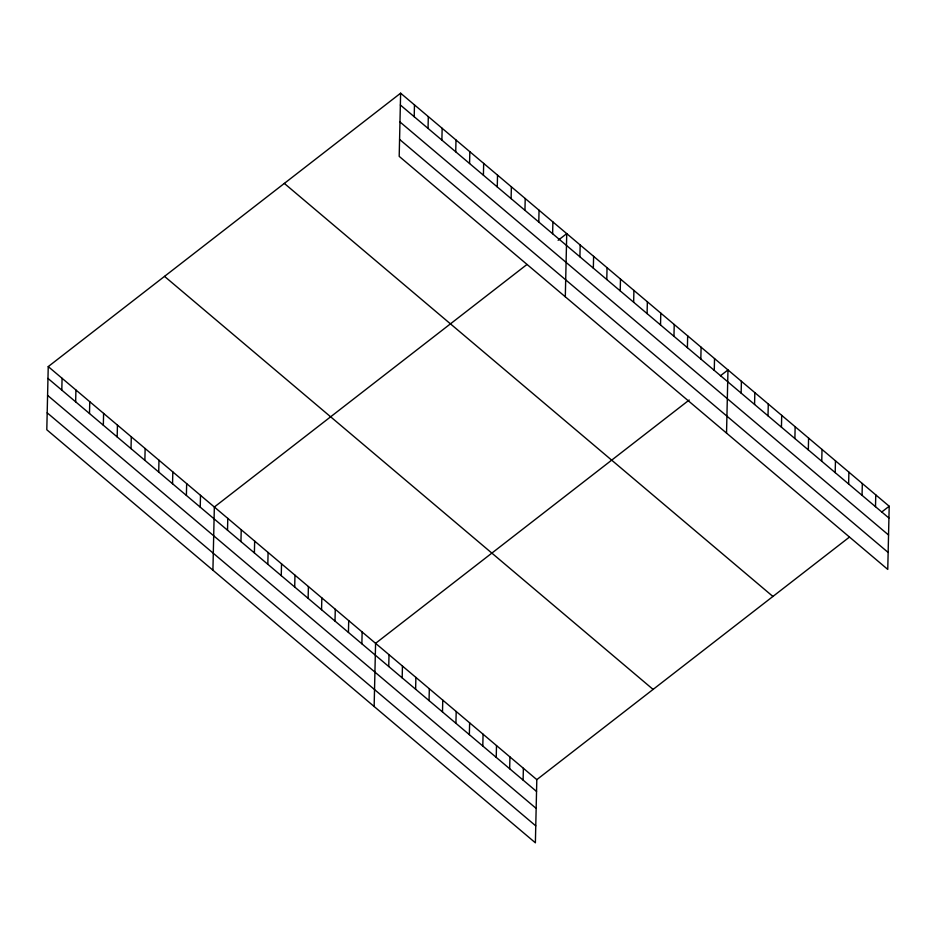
<?xml version="1.0" encoding="UTF-8"?>
<svg xmlns="http://www.w3.org/2000/svg" width="936" height="936" viewBox="0 0 936 936"><rect width="100%" height="100%" fill="white"/><g stroke="black" fill="none" stroke-linecap="round" stroke-linejoin="round"><path stroke-width="1.4" d="M400.62 93.191L399.192 156.359L887.761 569.404L889.2 506.236L400.62 93.191L48.239 366.596L46.8 429.764L535.38 842.809L536.808 779.641L849.361 537.147M61.811 390.125L62.08 378.308M75.652 401.825L75.921 390.008M89.493 413.525L89.762 401.708M103.334 425.236L103.603 413.408M117.175 436.936L117.445 425.12M131.028 448.636L131.286 436.82M144.869 460.336L145.138 448.519M158.71 472.048L158.98 460.219M172.552 483.748L172.821 471.931M186.393 495.448L186.662 483.631M200.234 507.148L200.503 495.331M212.917 570.199L214.344 507.031L526.898 264.537M227.518 530.209L227.787 518.392M240.95 541.57L241.219 529.753M254.393 552.93L254.662 541.113M267.825 564.291L268.094 552.474M281.256 575.652L281.525 563.823M294.7 587.001L294.969 575.184M308.131 598.361L308.4 586.544M321.563 609.722L321.832 597.905M335.006 621.083L335.275 609.266M348.438 632.443L348.707 620.615M361.869 643.804L362.138 631.975M374.143 706.505L375.582 643.336L689.212 400M388.744 666.514L389.013 654.697M414.203 116.719L414.472 104.891M402.188 677.875L402.445 666.058M428.045 128.419L428.314 116.602M415.619 689.235L415.888 677.418M429.051 700.596L429.32 688.767M441.886 140.119L442.155 128.302M442.494 711.957L442.763 700.128M455.727 151.819L455.996 140.002M455.926 723.306L456.195 711.489M469.568 163.531L469.837 151.702M469.357 734.666L469.626 722.849M483.409 175.231L483.678 163.402M482.8 746.027L483.07 734.21M497.262 186.931L497.531 175.114M496.232 757.388L496.501 745.571M511.103 198.631L511.372 186.814M509.664 768.748L509.933 756.92M524.944 210.331L525.213 198.514M523.107 780.097L523.376 768.28M538.785 222.043L539.054 210.214M552.626 233.743L552.895 221.926M565.309 296.794L566.736 233.626L558.125 240.306M579.91 256.803L580.18 244.986M593.342 268.164L593.611 256.347M606.785 279.525L607.043 267.696M620.217 290.885L620.486 279.057M633.649 302.234L633.918 290.417M647.092 313.595L647.361 301.778M660.523 324.956L660.793 313.139M673.955 336.316L674.224 324.488M687.398 347.677L687.667 335.849M700.83 359.026L701.099 347.209M714.262 370.387L714.531 358.57M726.535 433.099L727.974 369.931L720.428 375.781M741.136 393.108L741.406 381.291M754.568 404.469L754.837 392.64M768.011 415.83L768.28 404.001M781.443 427.179L781.712 415.362M794.886 438.539L795.144 426.722M808.318 449.9L808.587 438.083M821.75 461.261L822.019 449.444M835.193 472.621L835.462 460.793M848.624 483.97L848.893 472.154M862.056 495.331L862.325 483.514M875.499 506.692L875.768 494.875M881.665 512.074L889.2 506.236M400.362 105.007L888.931 518.053M399.976 121.961L888.545 534.994M399.578 139.417L888.147 552.451M284.333 183.421L772.914 596.454M164.525 276.377L653.094 689.411M48.239 366.596L536.808 779.641M47.97 378.425L536.539 791.458M47.584 395.366L536.152 808.412M47.186 412.823L535.755 825.868"/></g></svg>
